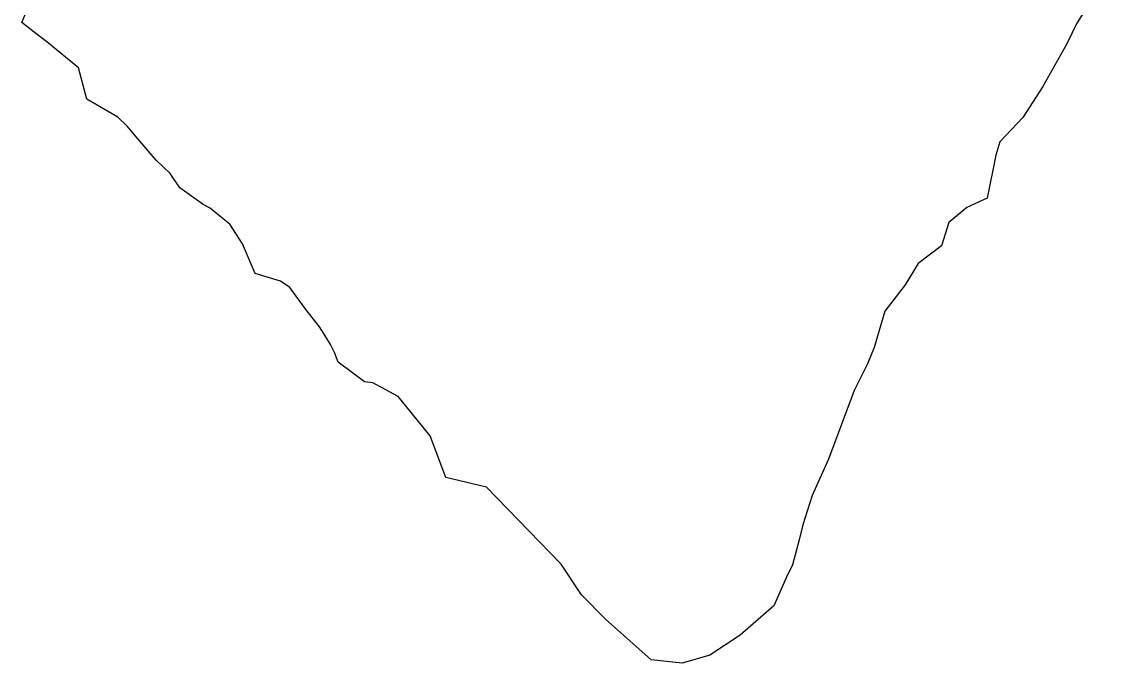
# Model space of a CAD drawing. Header units: metres. Extents: x 116000 to 284092, y 365136 to 804542.
# Drawn here: x 171205 to 172818, y 599147 to 600091 of the extents above; entities that cross this region are included whole.
import ezdxf

# ---------------------------------------------------------------- set-up
doc = ezdxf.new("R2010")
doc.units = ezdxf.units.M
doc.header["$LTSCALE"] = 0.075
doc.layers.add('980527', color=3, linetype='Continuous')

msp = doc.modelspace()

# ---------------------------------------------------------------- linework, layer by layer
at = {"layer": '980527', "color": 3, "flags": 128}
msp.add_lwpolyline([(172817.8, 600184.3), (172758.4, 600089.3), (172743.9, 600059), (172708.6, 599996), (172678.8, 599950.4), (172645.2, 599914.8), (172639.2, 599895), (172626.5, 599831.5), (172596.3, 599817.8), (172570.2, 599795.8), (172559.2, 599761.5), (172524.8, 599735.4), (172505.6, 599703.9), (172475.9, 599665.1), (172460.1, 599611.6), (172450.2, 599587.8), (172430.4, 599548.2), (172392.7, 599447.3), (172368.9, 599393.8), (172355.1, 599350.2), (172349.4, 599328.4), (172339.8, 599291.3), (172330.2, 599272.1), (172312.1, 599231.3), (172262.5, 599187.8), (172218.1, 599158.2), (172177.3, 599146.7), (172131.6, 599151.7), (172064.4, 599211.5), (172028.7, 599247.2), (171999, 599292.7), (171889.2, 599406), (171828.9, 599420.2), (171805.9, 599481.5), (171758.8, 599539.5), (171721.6, 599559.4), (171709.3, 599561.1), (171689.4, 599575.8), (171670.6, 599590), (171665, 599604.3), (171659.4, 599616), (171652.2, 599627.2), (171643.1, 599641.9), (171623.2, 599666.9), (171599.3, 599700.1), (171585.7, 599709.2), (171548.2, 599720.8), (171529.5, 599764.6), (171510.7, 599793.1), (171491.2, 599808.8), (171482, 599816.9), (171471.6, 599822.5), (171437.2, 599846.8), (171422.8, 599867.9), (171402.6, 599887.6), (171376.1, 599918.4), (171359.9, 599937.8), (171346.1, 599951), (171300.4, 599977.7), (171287.9, 600023.8), (171241.4, 600061.9), (171225.3, 600074.1), (171204.7, 600090.6), (171216.8, 600119.7)], dxfattribs=at)

doc.saveas('drawing.dxf')
